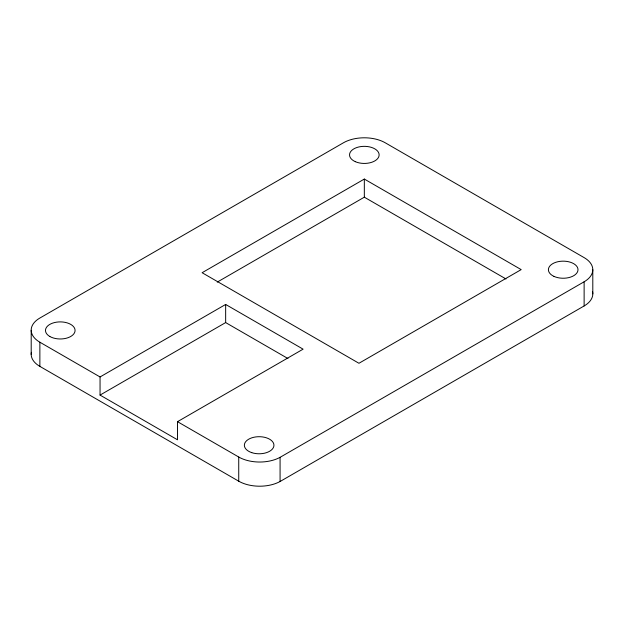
<?xml version="1.0" encoding="UTF-8"?>
<svg xmlns="http://www.w3.org/2000/svg" width="624" height="624" viewBox="0 0 624 624"><rect width="100%" height="100%" fill="white"/><g stroke="black" fill="none" stroke-linecap="round" stroke-linejoin="round"><path stroke-width="0.94" d="M364.33 179.057L202.106 272.719L358.948 363.277L521.18 269.615L364.33 179.057L364.33 197.184L217.23 282.118M100.051 376.958L225.654 304.45L303.1 349.159L177.505 421.676L177.505 439.803L100.051 395.086L100.051 376.958L39.874 342.217A29.617 17.098 0 0 1 39.351 318.341L343.403 142.802A29.601 17.09 0 0 1 385.265 142.802L584.126 257.618A29.601 17.09 0 0 1 584.126 281.783L584.126 305.955L280.075 481.502A29.617 17.098 0 0 1 238.735 481.198L39.874 366.382A29.617 17.098 0 0 1 31.395 352.318M100.051 395.086L225.654 322.577L287.953 358.543M177.505 421.676L238.735 457.025A29.617 17.098 0 0 0 280.075 457.33L584.126 281.783M364.33 197.184L506.002 278.975M592.8 269.701L592.8 293.873M280.075 457.33L280.075 481.502M238.735 457.025L238.735 481.198M225.654 304.45L225.654 322.577M39.874 342.217L39.874 366.382M31.2 330.338L31.2 354.51M592.55 291.642A29.601 17.09 0 0 1 584.126 305.955M49.811 336.476A14.804 8.549 0 0 0 74.576 332.639A14.804 8.549 0 0 0 56.449 322.179A14.804 8.549 0 0 0 49.811 336.476M355.29 161.655A14.804 8.549 0 0 0 379.002 156.031A14.804 8.549 0 0 0 358.706 146.983A14.804 8.549 0 0 0 355.29 161.655M251.745 452.642A14.804 8.549 0 0 0 273.944 445.24A14.804 8.549 0 0 0 251.745 437.845A14.804 8.549 0 0 0 251.745 452.642M553.995 276.393A14.804 8.549 0 0 0 577.84 270.956A14.804 8.549 0 0 0 557.762 261.752A14.804 8.549 0 0 0 553.995 276.393"/></g></svg>
